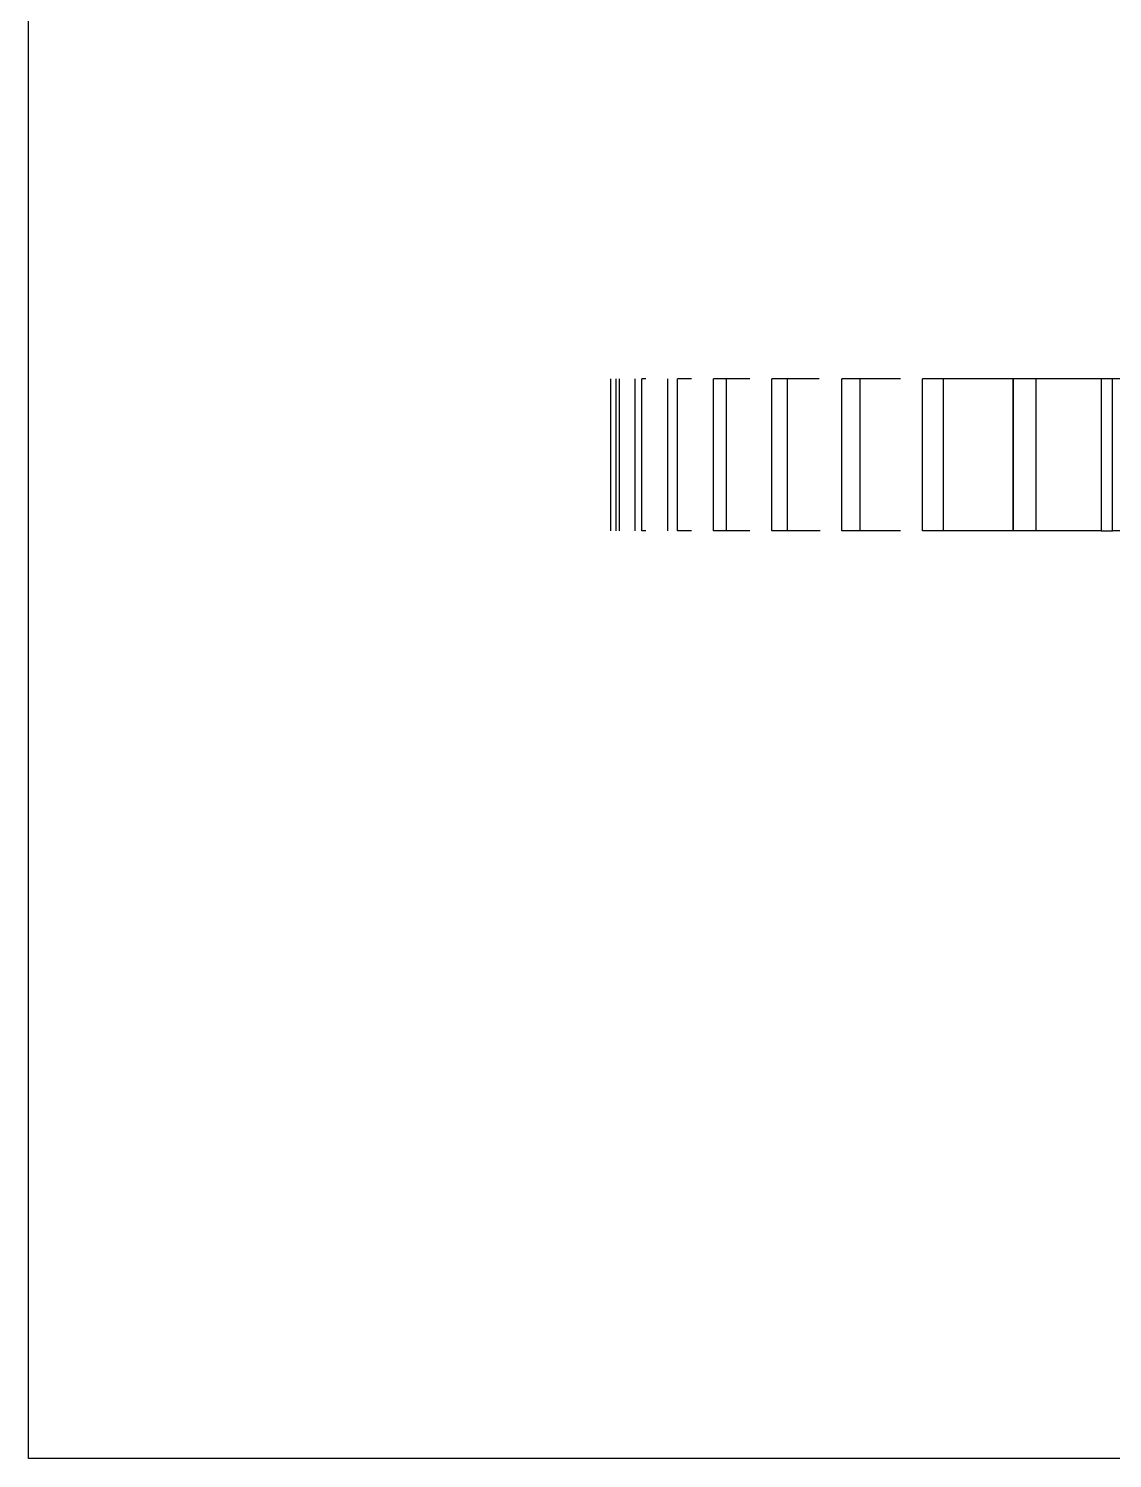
# Model space of a CAD drawing. Extents: x 20 to 297, y 10 to 200.
# Drawn here: x 20 to 77, y 10 to 85.2 of the extents above; entities that cross this region are included whole.
import ezdxf

# ---------------------------------------------------------------- set-up
doc = ezdxf.new("R2010")
doc.units = 0
doc.header["$LTSCALE"] = 12.7
doc.header["$MEASUREMENT"] = 0
for name, color, linetype in [('BORDER_FRAME', 7, 'CONTINUOUS'), ('TANGENT_LINES', 7, 'CONTINUOUS'), ('VISIBLE', 7, 'CONTINUOUS')]:
    doc.layers.add(name, color=color, linetype=linetype)

msp = doc.modelspace()

# ---------------------------------------------------------------- linework, layer by layer
at = {"layer": 'BORDER_FRAME'}
for p, q in [((20, 10), (20, 200)), ((297, 10), (20, 10))]:
    msp.add_line(p, q, dxfattribs=at)
at = {"layer": 'TANGENT_LINES'}
for p, q in [((71.823, 66.803), (71.823, 58.803)), ((76.464, 66.803), (76.464, 58.803))]:
    msp.add_line(p, q, dxfattribs=at)
at = {"layer": 'VISIBLE'}
for p, q in [((50.653, 66.803), (50.647, 66.803)), ((50.653, 58.803), (50.653, 66.803)), ((50.93, 58.803), (50.93, 66.803)), ((51.105, 58.803), (51.105, 66.803)), ((51.933, 58.803), (51.933, 66.803)), ((52.28, 58.803), (52.28, 66.803)), ((52.486, 66.803), (52.28, 66.803)), ((53.648, 58.803), (53.648, 66.803)), ((54.893, 66.803), (54.163, 66.803)), ((54.163, 58.803), (54.163, 66.803)), ((56.054, 58.803), (56.054, 66.803)), ((56.73, 66.803), (56.054, 66.803)), ((57.957, 66.803), (56.73, 66.803)), ((56.73, 58.803), (56.73, 66.803)), ((59.119, 58.803), (59.119, 66.803)), ((59.947, 66.803), (59.119, 66.803)), ((61.606, 66.803), (59.947, 66.803)), ((59.947, 58.803), (59.947, 66.803)), ((62.802, 58.803), (62.802, 66.803)), ((63.772, 66.803), (62.802, 66.803)), ((63.772, 58.803), (63.772, 66.803)), ((65.898, 66.803), (63.772, 66.803)), ((67.056, 58.803), (67.056, 66.803)), ((68.155, 66.803), (67.056, 66.803)), ((68.155, 58.803), (68.155, 66.803)), ((71.823, 66.803), (68.155, 66.803)), ((71.826, 58.803), (71.826, 66.803)), ((73.04, 66.803), (71.826, 66.803)), ((76.464, 66.803), (73.04, 66.803)), ((73.04, 58.803), (73.04, 66.803)), ((77.049, 66.803), (76.464, 66.803)), ((77.049, 58.803), (77.049, 66.803)), ((78.361, 66.803), (77.049, 66.803)), ((50.653, 58.803), (50.647, 58.803)), ((52.486, 58.803), (52.28, 58.803)), ((54.893, 58.803), (54.163, 58.803)), ((56.73, 58.803), (56.054, 58.803)), ((57.956, 58.803), (56.73, 58.803)), ((59.947, 58.803), (59.119, 58.803)), ((61.666, 58.803), (59.947, 58.803)), ((63.772, 58.803), (62.802, 58.803)), ((65.898, 58.803), (63.772, 58.803)), ((68.155, 58.803), (67.056, 58.803)), ((71.823, 58.803), (68.155, 58.803)), ((73.04, 58.803), (71.826, 58.803)), ((76.464, 58.803), (73.04, 58.803)), ((76.464, 58.803), (77.049, 58.803)), ((78.361, 58.803), (77.049, 58.803))]:
    msp.add_line(p, q, dxfattribs=at)

doc.saveas('drawing.dxf')
